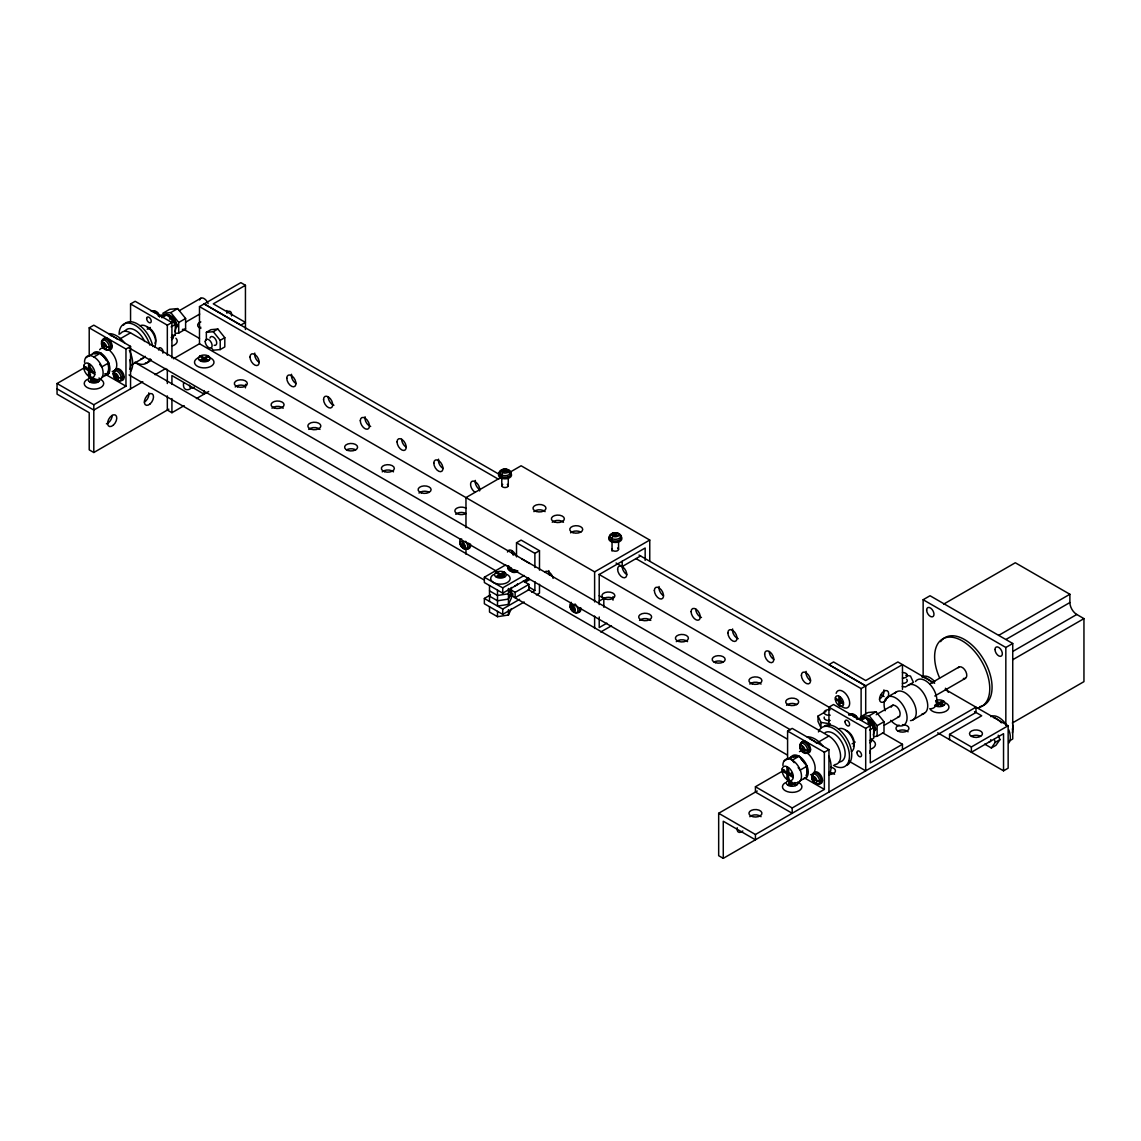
<?xml version="1.0" encoding="UTF-8"?>
<svg xmlns="http://www.w3.org/2000/svg" width="1141" height="1141" viewBox="0 0 1141 1141"><rect width="100%" height="100%" fill="white"/><g stroke="black" fill="none" stroke-linecap="round" stroke-linejoin="round"><path stroke-width="1.5" d="M175.757 328.537L175.001 331.817M874.134 731.752L873.378 735.032M500.428 477.708L502.582 472.488L507.474 469.664L509.884 470.777A5.605 3.238 0 0 1 509 474.685L507.831 475.212A5.605 3.238 0 0 1 502.225 475.212L500.172 474.014A5.605 3.238 0 0 1 501.056 470.106L502.225 469.593A5.605 3.238 0 0 1 507.831 469.593L509 470.106L509.628 472.403A6.504 3.751 0 0 1 509.628 477.708L508.273 478.307A6.504 3.751 0 0 1 499.872 477.337A6.504 3.751 0 0 1 500.428 472.403M517.9 570.985L517.458 571.199A6.504 3.751 0 0 1 509.628 570.6L510.241 567.59L509.357 566.906A5.605 3.238 0 0 1 508.8 566.136M621.574 537.739A6.504 3.751 0 0 1 619.891 541.376L618.55 541.961A6.504 3.751 0 0 1 610.706 541.376L612.845 536.156L617.752 533.332L620.162 534.444A5.605 3.238 0 0 1 619.263 538.352L618.108 538.866A5.605 3.238 0 0 1 612.489 538.866L610.435 537.682A5.605 3.238 0 0 1 611.334 533.774L612.489 533.261A5.605 3.238 0 0 1 618.108 533.261L619.734 534.787M113.259 373.535L113.401 372.437A5.605 3.238 60 0 1 117.238 371.253L118.265 372.009A5.605 3.238 60 0 1 121.06 376.858L121.06 379.24A5.605 3.238 60 0 1 117.238 380.424L116.211 379.668A5.605 3.238 60 0 1 113.401 374.804L113.259 373.535L113.729 375.874A3.452 1.997 60 0 0 115.455 378.855L116.082 379.325A3.452 1.997 60 0 0 118.436 378.598L118.436 377.129A3.452 1.997 60 0 0 116.71 374.148L116.082 373.678A3.452 1.997 60 0 0 113.729 374.405L118.536 377.913L124.127 377.158M869.984 753.26L869.984 750.892M460.08 543.373L460.165 542.688A3.452 1.997 60 0 1 461.891 541.69L463.16 542.417A3.452 1.997 60 0 1 464.972 546.182L464.886 546.867A3.452 1.997 60 0 1 463.16 547.865L461.891 547.138A3.452 1.997 60 0 1 460.08 543.373L464.972 546.182M570.357 607.026L570.443 606.356A3.452 1.997 60 0 1 572.169 605.358L573.424 606.085A3.452 1.997 60 0 1 575.235 609.85L575.15 610.535A3.452 1.997 60 0 1 573.424 611.533L572.169 610.792A3.452 1.997 60 0 1 570.357 607.026L575.235 609.85M169.538 319.081L171.934 316.499L173.66 318.168L177.055 324.515L177.34 326.412L176.199 327.724C175.543 321.619 169.952 313.39 163.035 315.501L168.226 314.574L171.934 316.499M115.084 370.583L115.555 369.556A6.504 3.751 60 0 1 119.534 369.199L120.718 370.069A6.504 3.751 60 0 1 124.084 376.444A6.504 3.751 60 0 1 121.83 380.438M813.476 773.783L813.932 772.771A6.504 3.751 60 0 1 817.912 772.414L819.095 773.284A6.504 3.751 60 0 1 822.504 780.373A6.504 3.751 60 0 1 819.095 783.525M511.368 592.778L508.444 599.096L497.505 600.779L489.503 596.158M497.505 590.168L497.505 606.085L508.444 604.402L511.368 598.084L511.368 587.472L508.444 593.791L497.505 595.474L489.503 590.853M489.503 606.77L489.503 612.075L497.505 616.696L508.444 615.013L511.368 608.695M101.991 341.829L101.463 344.04A5.605 3.238 60 0 0 104.273 348.904L105.3 349.659A5.605 3.238 60 0 0 109.122 348.476L109.122 346.094A5.605 3.238 60 0 0 106.327 341.245L105.3 340.489A5.605 3.238 60 0 0 101.463 341.672L101.791 345.11A3.452 1.997 60 0 0 103.517 348.091L104.145 348.547A3.452 1.997 60 0 0 106.498 347.82L106.498 346.365A3.452 1.997 60 0 0 104.772 343.384L104.145 342.913A3.452 1.997 60 0 0 101.791 343.641L106.598 347.149L112.189 346.393A6.504 3.751 60 0 0 108.78 339.305L107.596 338.435A6.504 3.751 60 0 0 102.99 341.088M822.504 780.373L816.913 781.129L812.107 777.62A3.452 1.997 60 0 1 814.46 776.893L815.102 777.349A3.452 1.997 60 0 1 816.828 780.344L816.828 781.799A3.452 1.997 60 0 1 814.46 782.526L813.833 782.07A3.452 1.997 60 0 1 812.107 779.075L811.779 775.652A5.605 3.238 60 0 1 815.615 774.468L816.642 775.21A5.605 3.238 60 0 1 819.452 780.073L819.452 782.441A5.605 3.238 60 0 1 815.615 783.625L814.588 782.883A5.605 3.238 60 0 1 811.779 778.019L811.636 776.75L813.319 775.067M528.112 577.917L525.117 582.195L529.709 579.542M984.683 744.117L991.358 747.968L995.351 742.278L999.958 739.625L998.232 735.203M999.958 739.625L995.95 745.315L991.358 747.968M175.899 325.741L177.055 324.515M875.432 727.73L875.717 729.627L874.591 730.925L874.291 728.956L875.432 727.73C874.006 722.581 869.014 716.063 863.024 718.188M860.171 719.828L861.426 718.702M175.086 323.374L176.299 322.318M874.291 728.956L873.464 726.589L874.676 725.533M171.621 339.576L172.562 338.877A5.862 3.38 0 0 0 173.147 336.31M869.841 742.834L870.783 742.135A5.862 3.38 0 0 0 870.783 738.755M114.927 371.852L113.929 372.608A6.304 3.637 60 0 1 118.379 370.026L119.534 370.868A6.304 3.637 60 0 1 122.8 378.398A6.304 3.637 60 0 1 118.379 380.324L117.223 379.482A6.304 3.637 60 0 1 115.227 377.001M194.17 387.198L192.558 388.054A5.862 3.38 -60 0 1 189.634 386.357L189.492 385.202M175.143 320.165L172.148 322.076M873.521 723.365L870.54 725.277M89.212 356.12L89.212 327.824L93.804 325.171L130.559 346.393L130.559 388.839M130.559 321.634L130.559 303.948L135.166 301.295L171.92 322.518L171.92 357.889M85.846 357.718L92.735 353.739L100.693 353.025L108.652 362.924L108.652 373.535L101.763 377.514M119.762 339.02L130.488 332.83L828.865 736.045A16.559 9.556 60 0 1 840.175 752.589A16.559 9.556 60 0 1 834.727 764.641M93.804 357.005L100.693 353.025M161.808 317.754L167.328 314.559L175.286 324.472L175.286 335.083L171.15 337.465M177.654 308.598L169.695 309.311L162.806 313.29L170.765 312.577L177.654 308.598L185.612 318.496L185.612 329.107L178.723 333.086L175.543 333.372M147.189 329.207L150.241 327.438A6.504 3.751 60 0 0 149.1 329.193M179.351 310.637L200.787 298.257M85.875 366.689L83.806 367.887L88.57 370.64L91.679 368.857L91.679 371.609M168.854 409.177L93.804 452.506L89.212 449.854L89.212 412.714L57.05 394.144L57.05 383.533L84.619 367.616M83.806 366.218L88.57 368.971L90.638 367.773M89.212 327.824L125.966 349.046L130.559 346.393M130.559 303.948L167.328 325.171L171.92 322.518M173.446 358.773L199.49 343.741L199.49 306.601L240.851 282.64L245.443 285.293L245.443 329.492M90.025 376.986L90.025 371.481L92.093 370.283M108.652 362.924L101.763 366.903L99.78 364.435M171.15 326.854L175.286 324.472M178.723 333.086L178.723 322.475L185.612 318.496M245.443 285.293L213.281 303.848L245.443 322.418L240.851 325.071L204.082 303.848M90.638 374.961L88.57 376.145L88.57 370.64M185.926 322.033L199.704 314.075M89.369 381.679L92.892 379.625L92.892 382.278M90.439 382.292L93.976 380.253L97.498 382.292M131.101 365.106L143.352 358.032M206.35 340.032L206.35 332.331L210.942 329.678L217.874 329.05L224.806 337.679L224.806 346.921L220.213 349.574L213.281 350.201L211.299 347.734M206.35 332.331L213.281 331.703L217.874 329.05M57.05 383.533L93.804 404.755L125.966 386.186L125.966 349.046M142.81 381.764L93.804 410.061L57.05 388.839M155.062 374.69L165.787 368.5M220.213 349.574L220.213 340.332L224.806 337.679M199.632 360.456L203.169 358.417L203.169 361.069M200.702 355.75L204.239 357.789L207.776 355.75M200.702 361.069L204.239 359.03L207.776 361.069M205.309 361.069L205.309 358.417L208.846 356.363M167.328 395.913L167.328 410.061L171.92 412.714L184.172 405.64M196.423 398.566L208.675 391.491M501.199 477.266L465.97 497.604L465.97 527.67M508.857 472.845L521.109 465.77L649.757 540.05L649.757 561.272M516.516 556.894L516.516 542.745L521.109 540.092L539.493 550.704L539.493 570.158M528.768 578.116L502.725 593.149L484.355 582.538L484.355 577.232L505.791 564.852M516.516 542.745L534.887 553.356L539.493 550.704M495.822 576.733L499.359 574.693L499.359 577.346M496.891 572.04L500.428 574.08L503.965 572.04L503.965 574.693M496.891 577.36L500.428 575.321L503.965 577.36M501.498 577.346L501.498 574.693L505.035 572.654M502.782 575.364L500.428 576.733L500.428 574.08M524.175 601.992L502.725 614.371L484.355 603.76L484.355 598.455L490.473 594.917M484.355 577.232L502.725 587.843L524.175 575.463M515.133 592.35L528.925 584.392L528.925 589.697L515.133 597.656L515.133 592.35L510.868 589.883M484.355 598.455L502.725 609.066L519.583 599.339M531.834 592.265L534.887 590.496L534.887 581.653M536.427 594.917L539.493 593.149L539.493 584.306M199.49 343.741L594.618 571.869L649.757 540.05M616.069 563.026L622.187 566.564L640.572 555.967M599.21 601.05L603.817 598.397L603.817 607.24M606.869 623.157L599.21 627.579L599.21 616.967M600.751 632L611.462 625.81M923.14 677.54L923.14 599.724L930.029 595.745L1012.737 643.495L1012.737 738.997L1008.601 741.379M943.664 604.117L1015.305 562.755L1069.887 594.261L1069.887 602.534A9.741 5.634 60 0 0 1076.776 614.471L1083.95 618.622L1083.95 681.648L1012.309 723.009M865.705 714.237L865.719 685.841L902.474 664.618L902.474 689.378M787.59 759.336L787.59 731.039L792.196 728.386L828.951 749.608L828.951 792.054M835.369 699.433L838.906 701.473L841.202 700.146L841.202 702.87M635.936 558.591L861.113 688.594L865.705 685.941L638.989 555.054M818.011 716.077L820.95 722.396L820.95 727.701L818.011 721.383L818.011 716.077L826.013 711.456M887.441 697.08L896.641 691.774M998.675 635.38L1069.887 594.261M784.238 760.933L791.127 756.954L799.085 756.241L807.044 766.139L807.044 776.75L800.155 780.729M818.14 742.235L828.865 736.045M799.085 756.241L792.196 760.22L794.179 762.687M861.569 720.156L865.705 717.775L873.664 727.673L873.664 738.284L869.528 740.666M876.046 711.799L868.087 712.512L861.198 716.491L869.157 715.778L876.046 711.799L884.004 721.711L884.004 732.322L877.115 736.302L873.92 736.573M1006.248 639.288L1069.887 602.534M876.202 714.722L893.046 704.995M929.844 683.844L958.939 667.057M784.252 769.904L782.184 771.088L786.962 773.855L789.03 772.657M755.428 786.748L792.196 807.971L792.196 813.276L755.428 792.054L755.428 786.748L782.997 770.831M782.184 769.419L786.962 772.172L789.03 770.988M718.673 813.276L755.428 834.499L975.983 707.163L975.983 712.469L723.266 858.36L718.673 855.707L718.673 813.276L757.239 791.013M787.59 731.039L824.358 752.261L828.951 749.608M598.925 574.365L865.705 728.386L870.298 725.733L870.298 762.873L902.46 744.303L902.46 749.608M923.14 599.724L1005.834 647.475L1012.737 643.495M788.402 780.202L788.402 774.682L791.512 772.899M807.044 766.139L800.155 770.118L798.158 767.636M869.528 730.055L873.664 727.673M877.115 736.302L877.115 725.69L884.004 721.711M789.03 778.162L786.962 779.36L786.962 773.855M852.142 743.804L855.208 742.035M884.304 725.234L899.621 716.391M934.807 695.996L965.443 678.31M1013.137 651.226L1076.776 614.471M787.59 784.922L791.112 782.883L791.112 785.536M788.659 785.55L792.196 783.51L795.719 785.55M1012.737 659.726L1083.95 618.622M934.607 705.352L938.144 703.312L938.144 705.965M935.677 705.965L939.214 703.926L942.751 705.965M940.298 705.965L940.298 703.312L943.821 701.259M912.886 719.9L924.367 713.268M792.196 807.971L824.358 789.401L824.358 752.261M949.554 739.653L949.554 734.348L981.716 715.778L974.542 711.642M949.554 734.348L971.376 746.956L1008.145 725.733L1008.145 768.178L1003.538 770.831L937.688 732.807M172.248 318.924L173.66 318.168M872.038 721.383L869.328 723.651L867.916 722.296L870.312 719.714M611.733 534.43L612.146 534.245A6.304 3.637 0 0 1 613.673 533.874M810.566 749.608L804.976 750.35L800.083 747.526L799.841 744.873A5.605 3.238 60 0 1 803.678 743.704L804.705 744.445A5.605 3.238 60 0 1 807.514 749.309L807.514 751.677A5.605 3.238 60 0 1 803.678 752.86L802.651 752.119A5.605 3.238 60 0 1 799.841 747.255L800.369 745.044A6.304 3.637 60 0 1 804.833 742.463L805.974 743.304A6.304 3.637 60 0 1 809.24 750.835A6.304 3.637 60 0 1 804.833 752.76M91.608 380.31L93.976 381.665L93.976 379.012L90.439 376.972L88.898 377.942A5.862 3.38 0 0 0 88.898 381.322L91.038 382.563A5.862 3.38 0 0 0 96.899 382.563L99.039 381.322A5.862 3.38 0 0 0 99.039 377.942M789.258 779.959L787.119 781.2A5.862 3.38 0 0 0 787.119 784.58L789.258 785.821A5.862 3.38 0 0 0 795.12 785.821L797.259 784.58A5.862 3.38 0 0 0 797.844 782.013M461.691 538.994A5.605 3.238 60 0 0 459.837 540.72L459.709 541.818A5.605 3.238 60 0 0 462.647 547.951L463.674 548.707L465.97 548.094A6.504 3.751 60 0 0 470.406 546.724L470.563 545.441A6.504 3.751 60 0 0 470.406 543.972M502.582 469.664L503.295 469.35A3.452 1.997 0 0 1 506.747 469.35L508.016 470.078A3.452 1.997 0 0 1 507.474 472.488L506.747 472.802A3.452 1.997 0 0 1 503.295 472.802L502.04 472.074A3.452 1.997 0 0 1 502.582 469.664L507.474 472.488M612.86 533.332L613.573 533.018A3.452 1.997 0 0 1 617.024 533.018L618.294 533.746A3.452 1.997 0 0 1 617.737 536.142L617.024 536.47A3.452 1.997 0 0 1 613.573 536.47L612.303 535.728A3.452 1.997 0 0 1 612.86 533.332L617.737 536.142M168.44 315.829L170.08 315.273M868.472 718.488L866.832 719.044L870.64 722.125L873.464 726.589M863.352 718.174L864.864 717.675M166.472 315.087L168.226 314.574M864.864 718.302L866.604 717.789M164.632 314.973L166.486 314.46M159.369 315.273L167.328 314.559M182.432 329.392L185.612 329.107M172.091 335.354L175.286 335.083M105.471 373.82L108.652 373.535M857.747 718.488L865.705 717.775M464.786 548.593L464.829 548.593A6.304 3.637 60 0 0 469.122 547.266L469.279 546.026A6.304 3.637 60 0 0 468.68 543.102M905.783 675.287L910.461 676.014L913.399 682.332L905.398 686.953L902.274 686.468M820.95 722.396L830.32 723.85M510.241 567.59L511.41 568.104M935.078 705.694L936.29 706.236A5.862 3.38 0 0 0 942.152 706.236L944.292 704.995A5.862 3.38 0 0 0 944.292 701.615L942.152 700.374A5.862 3.38 0 0 0 936.29 700.374M504.579 572.311L503.366 571.769A5.862 3.38 0 0 0 497.505 571.769L495.365 573.01A5.862 3.38 0 0 0 495.365 576.39L497.505 577.631A5.862 3.38 0 0 0 503.366 577.631L505.506 576.39A5.862 3.38 0 0 0 505.506 573.01L504.579 572.311L504.579 574.964M934.622 683.288L897.881 661.965L865.719 680.535L833.558 661.965L828.965 664.618L865.719 685.841M945.347 689.478L1008.145 725.733M935.677 700.645L939.214 702.685L942.751 700.645L942.751 703.298M940.298 703.312L943.821 705.352M935.791 701.943L938.144 703.312M204.082 303.948L498.646 474.028M881.023 694.783L884.09 696.552M199.49 306.601L498.674 479.348M835.369 698.192L838.906 700.232L838.906 696.153M843.513 702.899L839.976 700.859L839.976 696.766M843.513 704.14L839.976 702.086L839.976 706.179M184.172 329.592L199.49 338.435M870.298 725.733L833.543 704.51L828.951 707.163L828.951 726.617M882.549 732.807L902.46 744.303M205.309 358.417L208.846 360.456M199.632 356.363L203.169 358.417M599.21 595.745L603.817 598.397M521.694 558.905L529.709 563.526M848.861 761.104L865.705 770.831L865.705 728.386M129.033 347.905L790.413 729.755M523.234 581.111L528.925 584.392M528.768 586.959L534.887 590.496M135.109 362.538L495.864 570.814M528.24 589.512L787.247 739.04M501.498 574.693L505.035 576.733M495.822 572.654L499.359 574.693M510.384 592.265L512.837 593.677L512.837 596.329M129.033 374.947L483.627 579.671M509.827 594.803L787.333 755.014M106.056 374.69L125.966 386.186M804.448 777.905L824.358 789.401M94.789 372.565L90.025 369.798L90.025 364.293M793.18 775.766L788.402 773.013L788.402 767.508M90.025 371.481L94.789 374.234M788.402 774.682L793.18 777.435M98.582 381.679L95.045 379.625L95.045 382.278M788.659 780.23L792.196 782.27L792.196 784.922M793.266 782.883L796.803 784.922M89.369 377.585L92.892 379.625M787.59 780.843L791.112 782.883M788.659 782.883L791.013 784.238M802.522 746.128L803.164 746.585A3.452 1.997 60 0 1 804.89 749.58L804.89 751.035A3.452 1.997 60 0 1 802.522 751.762L801.895 751.306A3.452 1.997 60 0 1 800.169 748.311L800.169 746.856A3.452 1.997 60 0 1 802.522 746.128L802.522 751.762M869.157 715.778L877.115 725.69M213.281 331.703L220.213 340.332M170.765 312.577L178.723 322.475M994.21 739.325L995.351 742.278M159.426 316.642L159.341 315.857A3.452 1.997 60 0 0 156.987 312.406L156.346 312.135A3.452 1.997 60 0 0 155.761 312.078M1005.834 647.475L1005.834 725.291M1003.538 770.831L1003.538 733.692L971.376 752.261L971.376 746.956M861.113 688.594L861.113 718.659M838.906 701.473L838.906 705.552M814.46 776.893L814.46 782.526M786.962 766.666L786.962 772.172M755.428 834.499L755.428 839.805L723.266 821.235L723.266 858.36M645.164 560.388L645.164 548.008L599.21 574.522L599.21 604.587M622.187 561.258L622.187 566.564M618.55 542.26L618.55 549.334M613.002 596.629L613.002 600.166M612.047 542.26L612.047 551.103M594.618 571.869L594.618 601.935M594.618 616.083L594.618 628.463M572.796 605.614L572.796 611.262L574.978 612.803A5.605 3.238 60 0 0 577.774 611.177L577.917 610.064A5.605 3.238 60 0 0 574.978 603.946M534.887 553.356L534.887 567.505M508.444 588.485L508.444 604.402M508.444 609.708L508.444 615.013M508.273 476.824L508.273 485.667M502.725 587.843L502.725 593.149M502.725 609.066L502.725 614.371M501.783 476.824L501.783 485.667M497.505 611.391L497.505 616.696M489.503 585.547L489.503 601.464M465.97 548.892L465.97 554.198M462.533 541.946L462.533 547.609L464.701 549.135A5.605 3.238 60 0 0 467.51 547.509L467.639 546.411A5.605 3.238 60 0 0 465.656 541.29M245.443 384.317L245.443 387.854M204.239 357.789L204.239 360.442M204.082 390.607L204.082 394.144L171.92 375.574L171.92 384.417M171.92 398.566L171.92 412.714M167.328 325.171L167.328 355.236M167.328 369.384L167.328 383.533M116.082 373.678L116.082 379.325M104.145 342.913L104.145 348.547M93.804 404.755L93.804 452.506M90.439 376.972L90.439 379.625M88.57 363.466L88.57 368.971M886.386 699.718A6.504 3.751 -60 0 1 879.511 699.561A6.504 3.751 -60 0 1 885.673 690.562A6.504 3.751 -60 0 1 887.341 698.335M883.933 689.863A6.504 3.751 -60 0 1 879.497 699.105M742.834 830.976A6.504 3.751 -60 0 1 737.214 827.724M902.46 724.635A6.504 3.751 0 0 1 908.564 729.67A6.504 3.751 0 0 1 898.281 731.253A6.504 3.751 0 0 1 899.208 725.134M897.867 731.039A6.504 3.751 0 0 1 908.093 731.809M749.808 816.699A6.504 3.751 0 0 1 761.061 816.699M830.634 767.208A6.504 3.751 0 0 1 835.383 771.316A6.504 3.751 0 0 1 828.951 774.582M828.951 772.386A6.504 3.751 0 0 1 834.57 774.254M799.085 782.769A9.741 5.634 0 0 1 799.085 790.727A9.741 5.634 0 0 1 785.293 790.727A9.741 5.634 0 0 1 785.293 782.769M100.864 379.511A9.741 5.634 0 0 1 100.864 387.469A9.741 5.634 0 0 1 87.073 387.469A9.741 5.634 0 0 1 87.073 379.511M200.83 328.423A6.504 3.751 0 0 1 200.83 321.933M199.49 327.824A6.504 3.751 0 0 1 200.83 327.239M112.189 415.367A6.504 3.751 -60 0 1 106.398 423.839M148.786 392.861A6.504 3.751 -60 0 1 144.351 402.103M782.883 765.454A13.164 7.602 60 0 1 791.383 759.664A13.164 7.602 60 0 1 801.353 774.254A13.164 7.602 60 0 1 794.592 782.598M791.127 756.954A12.993 7.502 60 0 1 805.575 763.101A12.993 7.502 60 0 1 803.678 778.69M190.29 388.839A9.741 5.634 -60 0 1 183.644 382.663M836.125 693.329A9.741 5.634 60 0 1 844.568 692.573A9.741 5.634 60 0 1 849.446 705.138A9.741 5.634 60 0 1 841.003 705.894M209.117 357.39A9.741 5.634 0 0 1 211.713 365.89A9.741 5.634 0 0 1 196.78 365.89A9.741 5.634 0 0 1 199.361 357.39M175.928 338.235A9.741 5.634 0 0 1 172.362 345.923M946.117 703.184A9.741 5.634 0 0 1 944.092 712.041A9.741 5.634 0 0 1 929.801 708.618M902.46 672.52A4.878 2.81 0 0 1 907.337 675.329A4.878 2.81 0 0 1 902.46 678.139M906.681 679.223A4.878 2.81 0 0 1 902.46 683.445M971.376 736.344A6.504 3.751 0 0 0 982.258 734.661A6.504 3.751 0 0 0 974.3 730.069A6.504 3.751 0 0 0 971.376 736.344A6.504 3.751 0 0 1 980.575 736.344M509.628 570.6A6.504 3.751 0 0 1 508.586 566.064M517.458 583.864A3.252 1.883 0 0 1 515.062 585.675M515.846 570.129A6.304 3.637 0 0 1 508.13 565.679M517.358 571.085A3.252 1.883 0 0 1 513.379 572.411A3.252 1.883 0 0 1 511.082 570.115M507.317 574.579A9.741 5.634 0 0 1 507.317 582.538A9.741 5.634 0 0 1 493.54 582.538A9.741 5.634 0 0 1 493.54 574.579M577.432 612.261A6.504 3.751 60 0 0 580.683 610.392L580.84 609.109A6.504 3.751 60 0 0 580.683 607.64M571.242 607.454A6.304 3.637 60 0 1 570.643 604.545L570.785 603.304A6.304 3.637 60 0 1 571.242 602.32M579.4 608.267A6.304 3.637 60 0 1 579.557 609.693L579.4 610.934A6.304 3.637 60 0 1 575.093 612.261L572.925 611.605A5.605 3.238 60 0 1 569.972 605.486L570.115 604.373A5.605 3.238 60 0 1 571.142 602.919M610.706 541.376A6.504 3.751 0 0 1 609.665 536.841M619.891 536.07A6.504 3.751 0 0 1 620.918 536.841M618.451 534.245A6.304 3.637 0 0 1 619.748 539.964L618.451 540.549A6.304 3.637 0 0 1 610.292 539.607A6.304 3.637 0 0 1 610.834 534.815M463.674 547.751A6.304 3.637 60 0 1 462.59 546.625M509.485 471.147A6.304 3.637 0 0 1 509.485 476.296L508.173 476.881A6.304 3.637 0 0 1 500.029 475.94A6.304 3.637 0 0 1 500.571 471.147M506.661 470.206A6.304 3.637 0 0 1 508.173 470.577M570.614 532.861A6.504 3.751 0 0 1 580.84 532.091M552.244 522.25A6.504 3.751 0 0 1 563.497 522.25M533.86 511.639A6.504 3.751 0 0 1 545.113 511.639M549.292 574.879A6.504 3.751 60 0 1 548.835 570.6M513.265 555.182A6.504 3.751 60 0 1 511.924 550.661M507.317 484.34A3.252 1.883 0 0 1 507.317 486.993A3.252 1.883 0 0 1 502.725 486.993A3.252 1.883 0 0 1 502.725 484.34M617.595 548.008A3.252 1.883 0 0 1 616.14 551.146A3.252 1.883 0 0 1 612.161 548.835M544.699 572.226A6.504 3.751 60 0 1 549.277 572.269A6.504 3.751 60 0 1 553.114 578.373M507.474 552.03A6.504 3.751 60 0 1 511.325 550.347A6.504 3.751 60 0 1 515.903 555.61M807.086 736.915A22.606 13.05 60 0 1 823.075 746.143M828.937 756.283A22.606 13.05 60 0 1 828.937 774.739M810.01 739.054A22.606 13.05 60 0 1 816.927 743.404M825.185 732.565A16.559 9.556 60 0 1 842.743 744.046A16.559 9.556 60 0 1 839.32 761.988M818.439 731.923A22.606 13.05 60 0 1 837.152 731.067A22.606 13.05 60 0 1 849.346 758.223A22.606 13.05 60 0 1 833.458 765.369M824.458 726.004A22.606 13.05 60 0 1 847.064 739.054A22.606 13.05 60 0 1 847.064 765.169M838.45 729.013A12.993 7.502 60 0 1 851.443 736.53A12.993 7.502 60 0 1 851.443 751.534M110.263 335.411A22.606 13.05 60 0 1 117.181 339.062M129.846 359.772A22.606 13.05 60 0 1 129.846 369.327M108.709 333.7A22.606 13.05 60 0 1 124.697 342.942M129.389 350.387A22.606 13.05 60 0 1 130.545 371.538M124.939 331.09A16.559 9.556 60 0 1 144.665 341.487M145.221 356.306A16.559 9.556 60 0 1 140.928 358.787M150.099 358.688A22.606 13.05 60 0 1 135.08 362.168M119.092 334.47A22.606 13.05 60 0 1 131.957 323.787A22.606 13.05 60 0 1 149.856 345.167M123.528 325.142A22.606 13.05 60 0 1 139.459 325.271A22.606 13.05 60 0 1 152.823 346.507M151.225 359.6A22.606 13.05 60 0 1 145.363 362.981M140.072 325.813A12.993 7.502 60 0 1 152.152 331.874A12.993 7.502 60 0 1 154.52 346.964M226.902 310.523A6.504 3.751 -60 0 1 226.902 313.276M227.059 311.807A6.504 3.751 -60 0 1 231.495 315.929M147.16 327.068A9.741 5.634 60 0 1 154.406 334.099A9.741 5.634 60 0 1 154.905 343.213M153.022 311.037A5.605 3.238 60 0 1 154.805 310.88L155.832 311.308A5.605 3.238 60 0 1 159.669 316.913M151.24 311.293A6.504 3.751 60 0 1 152.352 311.407L153.536 311.907A6.504 3.751 60 0 1 154.72 312.777M151.539 311.094A6.304 3.637 60 0 1 153.536 310.923L154.691 311.407A6.304 3.637 60 0 1 158.542 316.214M158.656 350.045A3.252 1.883 60 0 1 161.181 348.176A3.252 1.883 60 0 1 162.863 353.111M830.206 715.193A4.878 2.81 0 0 1 824.073 712.469A4.878 2.81 0 0 1 830.206 709.745M830.206 720.484A4.878 2.81 0 0 1 824.244 717.047M872.594 740.324A9.741 5.634 0 0 1 870.583 749.181M209.944 338.007A4.878 2.81 60 0 1 215.72 339.547A4.878 2.81 60 0 1 214.166 345.309M915.481 681.519A16.245 9.385 60 0 1 933.552 689.207A16.245 9.385 60 0 1 931.184 708.704M908.122 685.142A16.245 9.385 60 0 1 925.365 696.395A16.245 9.385 60 0 1 921.985 714.009M894.815 693.457A16.245 9.385 60 0 1 912.886 701.144A16.245 9.385 60 0 1 910.504 720.641M885.159 710.743A16.245 9.385 60 0 1 893.902 697.051A16.245 9.385 60 0 1 906.938 719.629A16.245 9.385 60 0 1 890.707 720.356M891.135 707.206A6.504 3.751 60 0 1 898.366 708.547A6.504 3.751 60 0 1 897.867 717.061M958.212 667.727A6.504 3.751 60 0 1 965.842 671.55A6.504 3.751 60 0 1 963.375 678.496M940.612 641.656A38.994 22.506 60 0 1 983.342 658.999A38.994 22.506 60 0 1 979.805 706.664M948.413 692.287A38.994 22.506 60 0 1 945.404 688.237M939.613 677.897A38.994 22.506 60 0 1 947.044 637.334A38.994 22.506 60 0 1 985.653 669.51A38.994 22.506 60 0 1 975.983 708.204M924.652 677.711A16.245 9.385 60 0 1 932.482 683.017M921.8 676.841A16.245 9.385 60 0 1 934.779 681.69M990.716 716.634A16.245 9.385 60 0 1 1006.219 724.806M1008.787 729.812A16.245 9.385 60 0 1 1008.787 743.076M993.569 717.504A16.245 9.385 60 0 1 1001.399 722.809M801.381 744.303A6.504 3.751 60 0 1 805.974 741.65L807.158 742.52A6.504 3.751 60 0 1 810.524 750.279A6.504 3.751 60 0 1 805.974 752.261A12.993 7.502 60 0 1 814.845 765.254A12.993 7.502 60 0 1 810.566 774.71M799.47 751.619A12.993 7.502 60 0 1 801.381 751.02M803.678 751.919A6.304 3.637 60 0 1 802.594 750.792M790.784 758.309A6.504 3.751 60 0 1 791.74 758.009M816.756 783.525A6.304 3.637 60 0 0 821.178 781.599A6.304 3.637 60 0 0 817.912 774.083L816.756 773.241A6.304 3.637 60 0 0 812.306 775.809M812.905 778.732A6.304 3.637 60 0 1 812.463 777.235M793.394 756.996A11.367 6.561 60 0 1 797.003 756.683M801.167 759.079A11.367 6.561 60 0 1 804.762 763.571M806.045 766.224A11.367 6.561 60 0 1 806.045 775.509M845.538 730.283A9.741 5.634 60 0 1 852.798 737.314A9.741 5.634 60 0 1 853.297 746.414M850.787 714.822A5.605 3.238 60 0 1 853.197 714.081L854.224 714.523A5.605 3.238 60 0 1 857.661 718.787M848.676 714.794A6.504 3.751 60 0 1 850.73 714.608L851.928 715.122A6.504 3.751 60 0 1 854.224 717.161M849.204 714.965A6.304 3.637 60 0 1 851.913 714.123L853.069 714.623A6.304 3.637 60 0 1 856.934 719.415M854.153 715.293A3.452 1.997 60 0 1 854.737 715.35L855.365 715.621A3.452 1.997 60 0 1 857.718 719.072M84.505 362.253A13.164 7.602 60 0 1 93.804 356.876A13.164 7.602 60 0 1 103.118 372.993A13.164 7.602 60 0 1 93.804 378.356M199.589 299.969A6.575 3.794 60 0 1 203.469 298.272A6.575 3.794 60 0 1 208.104 303.592M92.735 353.739A12.993 7.502 60 0 1 107.197 359.886A12.993 7.502 60 0 1 105.3 375.489M106.441 349.56A6.304 3.637 60 0 0 110.862 347.634A6.304 3.637 60 0 0 107.596 340.104L106.441 339.262A6.304 3.637 60 0 0 102.134 343.256M103.289 346.222A6.304 3.637 60 0 1 102.576 344.753M112.189 346.393A6.504 3.751 60 0 1 108.78 349.56M99.638 349.759A12.993 7.502 60 0 1 102.99 347.82M109.964 350.786A12.993 7.502 60 0 1 116.696 363.537A12.993 7.502 60 0 1 112.189 371.51M95.017 353.796A11.367 6.561 60 0 1 98.611 353.468M100.693 354.352A11.367 6.561 60 0 1 106.384 360.356M107.668 363.023A11.367 6.561 60 0 1 107.668 372.308M106.384 373.492A11.367 6.561 60 0 1 104.715 374.006M120.347 333.743A16.559 9.556 60 0 1 130.488 332.83M295.975 383.533A6.504 3.751 60 0 1 291.54 374.291M259.207 362.31A6.504 3.751 60 0 1 254.771 353.068M271.972 408.193A6.504 3.751 0 0 1 283.225 408.193M346.507 449.854A6.504 3.751 0 0 1 355.707 449.854M235.203 386.97A6.504 3.751 0 0 1 245.429 386.186M602.776 599.182A6.504 3.751 0 0 1 613.002 598.397M308.726 429.401A6.504 3.751 0 0 1 319.979 429.401M370.668 426.477A6.504 3.751 60 0 1 365.049 416.736M333.914 405.269A6.504 3.751 60 0 1 328.137 396.797M406.239 447.201A6.504 3.751 60 0 1 401.646 439.242M442.993 468.423A6.504 3.751 60 0 1 438.558 459.181M479.762 489.646A6.504 3.751 60 0 1 475.312 480.404M475.155 492.299A6.504 3.751 60 0 1 470.591 483.884A6.504 3.751 60 0 1 475.954 482.229A6.504 3.751 60 0 1 479.605 490.93M626.78 574.522A6.504 3.751 60 0 1 622.344 565.294M465.97 508.216A6.504 3.751 0 0 0 456.785 508.216A6.504 3.751 0 0 0 456.785 513.521A6.504 3.751 0 0 0 465.97 513.521A6.504 3.751 0 0 0 455.744 514.291M418.989 493.069A6.504 3.751 0 0 1 429.216 492.299M382.235 471.846A6.504 3.751 0 0 1 393.488 471.846M676.299 641.627A6.504 3.751 0 0 1 687.552 641.627M639.53 620.404A6.504 3.751 0 0 1 650.784 620.404M701.487 617.481A6.504 3.751 60 0 1 695.71 609.009M663.534 595.745A6.504 3.751 60 0 1 659.099 586.503M738.241 638.703A6.504 3.751 60 0 1 732.622 628.948M773.812 659.412A6.504 3.751 60 0 1 769.219 651.454M810.566 680.635A6.504 3.751 60 0 1 806.131 671.393M714.081 662.065A6.504 3.751 0 0 1 723.266 662.065M749.808 684.072A6.504 3.751 0 0 1 761.061 684.072M786.563 705.281A6.504 3.751 0 0 1 796.789 704.51M990.802 739.639A4.878 2.81 60 0 1 989.076 742.092M1012.381 728.828A9.741 5.634 60 0 1 1012.381 732.95M1012.652 724.792A5.862 3.38 60 0 1 1013.065 726.189L1013.065 728.657A5.862 3.38 60 0 1 1012.652 729.57M83.892 365.434L83.892 368.771A7.901 4.564 60 0 0 87.857 375.617L90.738 377.3A7.901 4.564 60 0 0 94.703 375.018L94.703 371.666A7.901 4.564 60 0 0 90.738 364.82L87.857 363.152A7.901 4.564 60 0 0 83.892 365.434M782.284 768.649L782.284 771.986A7.901 4.564 60 0 0 786.235 778.832L789.13 780.501A7.901 4.564 60 0 0 793.081 778.219L793.081 774.882A7.901 4.564 60 0 0 789.13 768.036L786.235 766.353A7.901 4.564 60 0 0 782.284 768.649M835.44 697.622L835.44 700.089A5.862 3.38 60 0 0 838.378 705.167L840.518 706.407A5.862 3.38 60 0 0 843.441 704.71L843.441 702.228A5.862 3.38 60 0 0 840.518 697.165L838.378 695.924A5.862 3.38 60 0 0 835.44 697.622M200.103 356.021L199.162 356.719A5.862 3.38 0 0 0 199.162 360.1L201.315 361.34A5.862 3.38 0 0 0 207.163 361.34L209.316 360.1A5.862 3.38 0 0 0 209.316 356.719L207.163 355.479A5.862 3.38 0 0 0 201.315 355.479L200.103 356.021M750.835 815.929A6.504 3.751 0 0 0 761.717 814.246A6.504 3.751 0 0 0 753.759 809.654A6.504 3.751 0 0 0 750.835 815.929M113.373 425.108A6.504 3.751 -60 0 0 115.441 415.053A6.504 3.751 -60 0 0 107.753 421.856A6.504 3.751 -60 0 0 113.373 425.108M150.127 403.885A6.504 3.751 -60 0 0 152.195 393.83A6.504 3.751 -60 0 0 144.508 400.648A6.504 3.751 -60 0 0 150.127 403.885M572.996 532.676A6.504 3.751 0 0 0 582.737 529.438A6.504 3.751 0 0 0 572.996 526.186A6.504 3.751 0 0 0 572.996 532.676M554.612 522.065A6.504 3.751 0 0 0 564.367 518.827A6.504 3.751 0 0 0 554.612 515.575A6.504 3.751 0 0 0 554.612 522.065M536.241 511.453A6.504 3.751 0 0 0 545.983 508.216A6.504 3.751 0 0 0 536.241 504.964A6.504 3.751 0 0 0 536.241 511.453M146.647 318.539A3.252 1.883 60 0 0 150.084 322.832A3.252 1.883 60 0 0 150.084 318.239A3.252 1.883 60 0 0 146.647 318.539M205.237 341.615A4.878 2.81 60 0 0 210.4 348.048A4.878 2.81 60 0 0 210.4 341.159A4.878 2.81 60 0 0 205.237 341.615M926.635 610.021A5.192 2.995 60 0 0 932.14 616.882A5.192 2.995 60 0 0 932.14 609.522A5.192 2.995 60 0 0 926.635 610.021M994.995 649.5A5.192 2.995 60 0 0 1000.514 656.346A5.192 2.995 60 0 0 1000.514 649.001A5.192 2.995 60 0 0 994.995 649.5M845.025 721.754A3.252 1.883 60 0 0 848.476 726.033A3.252 1.883 60 0 0 848.476 721.44A3.252 1.883 60 0 0 845.025 721.754M856.962 752.518A3.252 1.883 60 0 0 860.414 756.811A3.252 1.883 60 0 0 860.414 752.204A3.252 1.883 60 0 0 856.962 752.518M286.776 378.227A6.504 3.751 60 0 0 293.679 386.799A6.504 3.751 60 0 0 293.679 377.614A6.504 3.751 60 0 0 286.776 378.227M274.339 408.007A6.504 3.751 0 0 0 284.095 404.755A6.504 3.751 0 0 0 274.339 401.504A6.504 3.751 0 0 0 274.339 408.007M250.022 357.005A6.504 3.751 60 0 0 256.91 365.576A6.504 3.751 60 0 0 256.91 356.391A6.504 3.751 60 0 0 250.022 357.005M347.862 450.453A6.504 3.751 0 0 0 357.604 447.201A6.504 3.751 0 0 0 347.862 443.949A6.504 3.751 0 0 0 347.862 450.453M384.617 471.675A6.504 3.751 0 0 0 394.358 468.423A6.504 3.751 0 0 0 384.617 465.171A6.504 3.751 0 0 0 384.617 471.675M323.545 399.45A6.504 3.751 60 0 0 330.434 408.022A6.504 3.751 60 0 0 330.434 398.837A6.504 3.751 60 0 0 323.545 399.45M237.585 386.785A6.504 3.751 0 0 0 247.326 383.533A6.504 3.751 0 0 0 237.585 380.281A6.504 3.751 0 0 0 237.585 386.785M311.094 429.23A6.504 3.751 0 0 0 320.849 425.978A6.504 3.751 0 0 0 311.094 422.726A6.504 3.751 0 0 0 311.094 429.23M605.158 598.996A6.504 3.751 0 0 0 614.899 595.745A6.504 3.751 0 0 0 605.158 592.507A6.504 3.751 0 0 0 605.158 598.996M360.299 420.672A6.504 3.751 60 0 0 367.188 429.244A6.504 3.751 60 0 0 367.188 420.059A6.504 3.751 60 0 0 360.299 420.672M617.595 569.216A6.504 3.751 60 0 0 624.484 577.802A6.504 3.751 60 0 0 624.484 568.603A6.504 3.751 60 0 0 617.595 569.216M397.054 441.895A6.504 3.751 60 0 0 403.943 450.467A6.504 3.751 60 0 0 403.943 441.282A6.504 3.751 60 0 0 397.054 441.895M433.808 463.118A6.504 3.751 60 0 0 440.697 471.689A6.504 3.751 60 0 0 440.697 462.504A6.504 3.751 60 0 0 433.808 463.118M421.371 492.898A6.504 3.751 0 0 0 431.113 489.646A6.504 3.751 0 0 0 421.371 486.394A6.504 3.751 0 0 0 421.371 492.898M678.667 641.442A6.504 3.751 0 0 0 688.422 638.19A6.504 3.751 0 0 0 678.667 634.938A6.504 3.751 0 0 0 678.667 641.442M641.912 620.219A6.504 3.751 0 0 0 651.654 616.967A6.504 3.751 0 0 0 641.912 613.73A6.504 3.751 0 0 0 641.912 620.219M715.421 662.664A6.504 3.751 0 0 0 725.177 659.412A6.504 3.751 0 0 0 715.421 656.161A6.504 3.751 0 0 0 715.421 662.664M654.349 590.439A6.504 3.751 60 0 0 661.238 599.025A6.504 3.751 60 0 0 661.238 589.826A6.504 3.751 60 0 0 654.349 590.439M691.104 611.662A6.504 3.751 60 0 0 698.007 620.233A6.504 3.751 60 0 0 698.007 611.048A6.504 3.751 60 0 0 691.104 611.662M801.381 675.329A6.504 3.751 60 0 0 808.27 683.901A6.504 3.751 60 0 0 808.27 674.716A6.504 3.751 60 0 0 801.381 675.329M764.627 654.107A6.504 3.751 60 0 0 771.516 662.679A6.504 3.751 60 0 0 771.516 653.493A6.504 3.751 60 0 0 764.627 654.107M727.872 632.884A6.504 3.751 60 0 0 734.761 641.456A6.504 3.751 60 0 0 734.761 632.271A6.504 3.751 60 0 0 727.872 632.884M788.944 705.109A6.504 3.751 0 0 0 798.686 701.858A6.504 3.751 0 0 0 788.944 698.606A6.504 3.751 0 0 0 788.944 705.109M752.19 683.887A6.504 3.751 0 0 0 761.931 680.635A6.504 3.751 0 0 0 752.19 677.383A6.504 3.751 0 0 0 752.19 683.887"/></g></svg>
